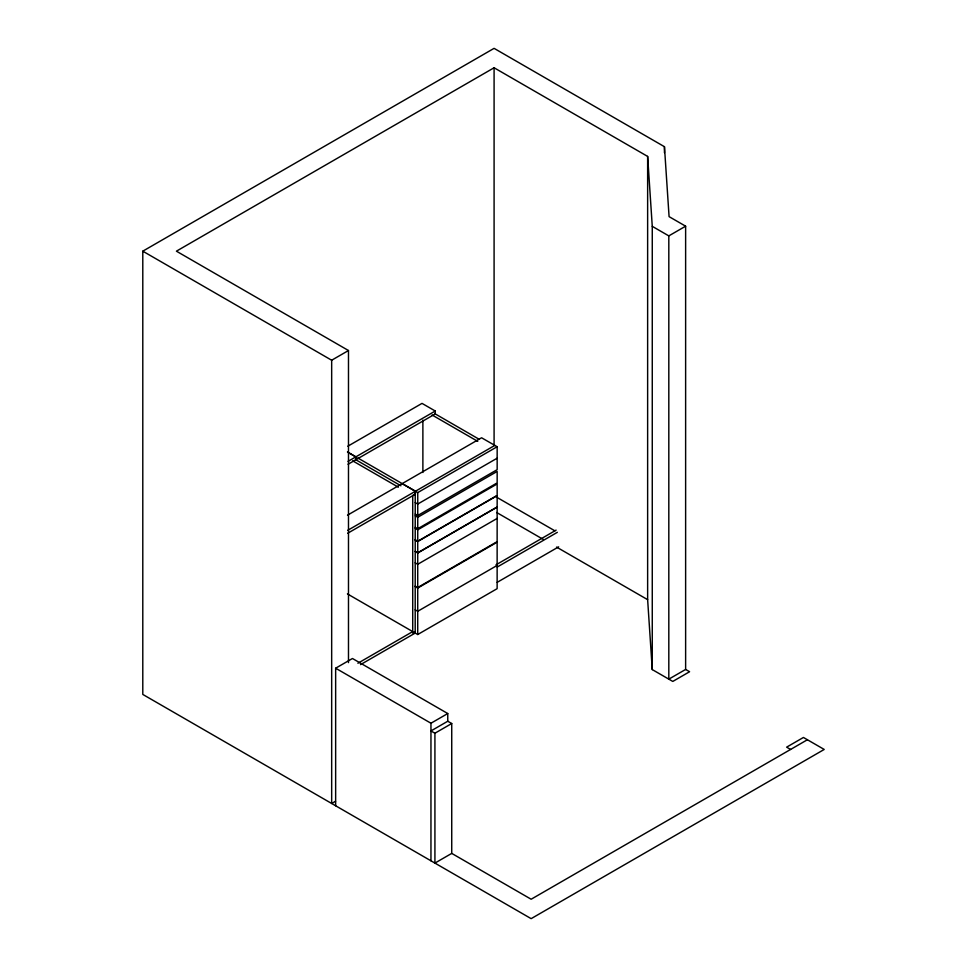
<?xml version="1.0" encoding="UTF-8"?>
<svg xmlns="http://www.w3.org/2000/svg" width="967" height="967" viewBox="0 0 967 967"><rect width="100%" height="100%" fill="white"/><g stroke="black" fill="none" stroke-linecap="round" stroke-linejoin="round"><path stroke-width="1.45" d="M790.595 749.449L786.618 747.165L803.432 737.458L824.21 749.449L531.149 918.65L142.79 694.427L142.79 251.178L494.089 48.35L664.45 146.706L669.079 216.632L685.627 226.181L685.627 669.442L668.813 679.148L668.813 235.888L685.627 226.181M685.627 669.442L689.592 671.727L672.79 681.433L652.266 669.587L652.266 226.338L647.636 156.412L494.089 67.763L176.405 251.178L348.483 350.525L348.483 662.613M142.79 251.178L331.669 360.232L348.483 350.525M347.806 446.222L422.011 403.384L435.259 411.023L435.259 413.924L348.047 464.269M348.047 461.368L435.259 411.023M347.504 515.181L481.578 437.773L497.159 446.73L497.159 469.66L417.744 515.52L415.23 514.057M347.721 530.339L494.814 445.412M415.23 494.04L412.716 495.491L412.716 633.059L415.23 631.596M357.681 457.911L417.744 492.59L497.159 446.73M347.721 533.24L415.423 494.149L415.423 491.248L402.163 483.621M497.159 458.201L417.744 504.049L415.23 502.598M417.829 514.335L415.23 515.834L417.744 517.285L497.159 471.437L497.159 482.896L417.744 528.756L415.23 527.305M415.23 528.357L417.744 529.807L497.159 483.947L497.159 495.418L417.744 541.266L415.23 539.816M417.72 587.525L417.744 541.508L497.159 495.66L497.135 541.665L417.72 587.525L415.194 586.062M497.159 506.962L417.744 552.81L415.23 551.359M497.159 507.119L417.744 552.979L415.23 551.528M497.159 518.421L417.72 564.293L415.194 562.83M415.194 586.606L417.72 588.057L497.135 542.197L497.135 588.673L417.72 634.521L415.194 633.071L360.546 664.619M495.998 564.837L556.134 530.109M497.135 565.429L417.72 611.289L415.194 609.839M497.207 567.037L557.343 532.321M335.646 805.777L335.646 668.209L352.459 658.503L447.757 713.537L447.757 721.237L430.956 730.943L434.92 733.228L451.734 723.521L451.734 853.39L531.149 899.237L807.409 739.743M497.207 582.327L558.648 546.851M357.899 663.253L412.716 631.596L347.407 593.895M335.646 668.209L430.956 723.231L447.757 713.537M335.549 801.244L331.669 803.48L331.669 360.232M451.734 853.39L434.92 863.096L434.92 733.228M652.266 226.338L668.813 235.888M434.824 413.671L479.016 439.199M432.056 414.976L477.746 441.363M496.639 497.207L554.913 530.847M496.639 512.486L543.261 539.405M556.545 547.08L647.636 599.661L652.266 669.587M355.856 456.859L347.431 452L355.832 456.871L355.832 459.784M355.421 459.518L400.93 485.785M352.653 460.824L398.356 487.199M415.23 540.057L417.744 541.508M447.757 721.237L451.734 723.521M664.45 146.706L664.45 152.738M647.636 156.412L647.636 599.661M494.089 67.763L494.089 444.675M430.956 723.231L430.956 860.799M422.881 420.149L422.881 472.488M417.744 492.59L417.744 515.52M417.744 517.285L417.744 528.756M417.744 529.807L417.744 541.266M417.72 588.057L417.72 634.521M415.23 491.139L415.194 633.071"/></g></svg>
